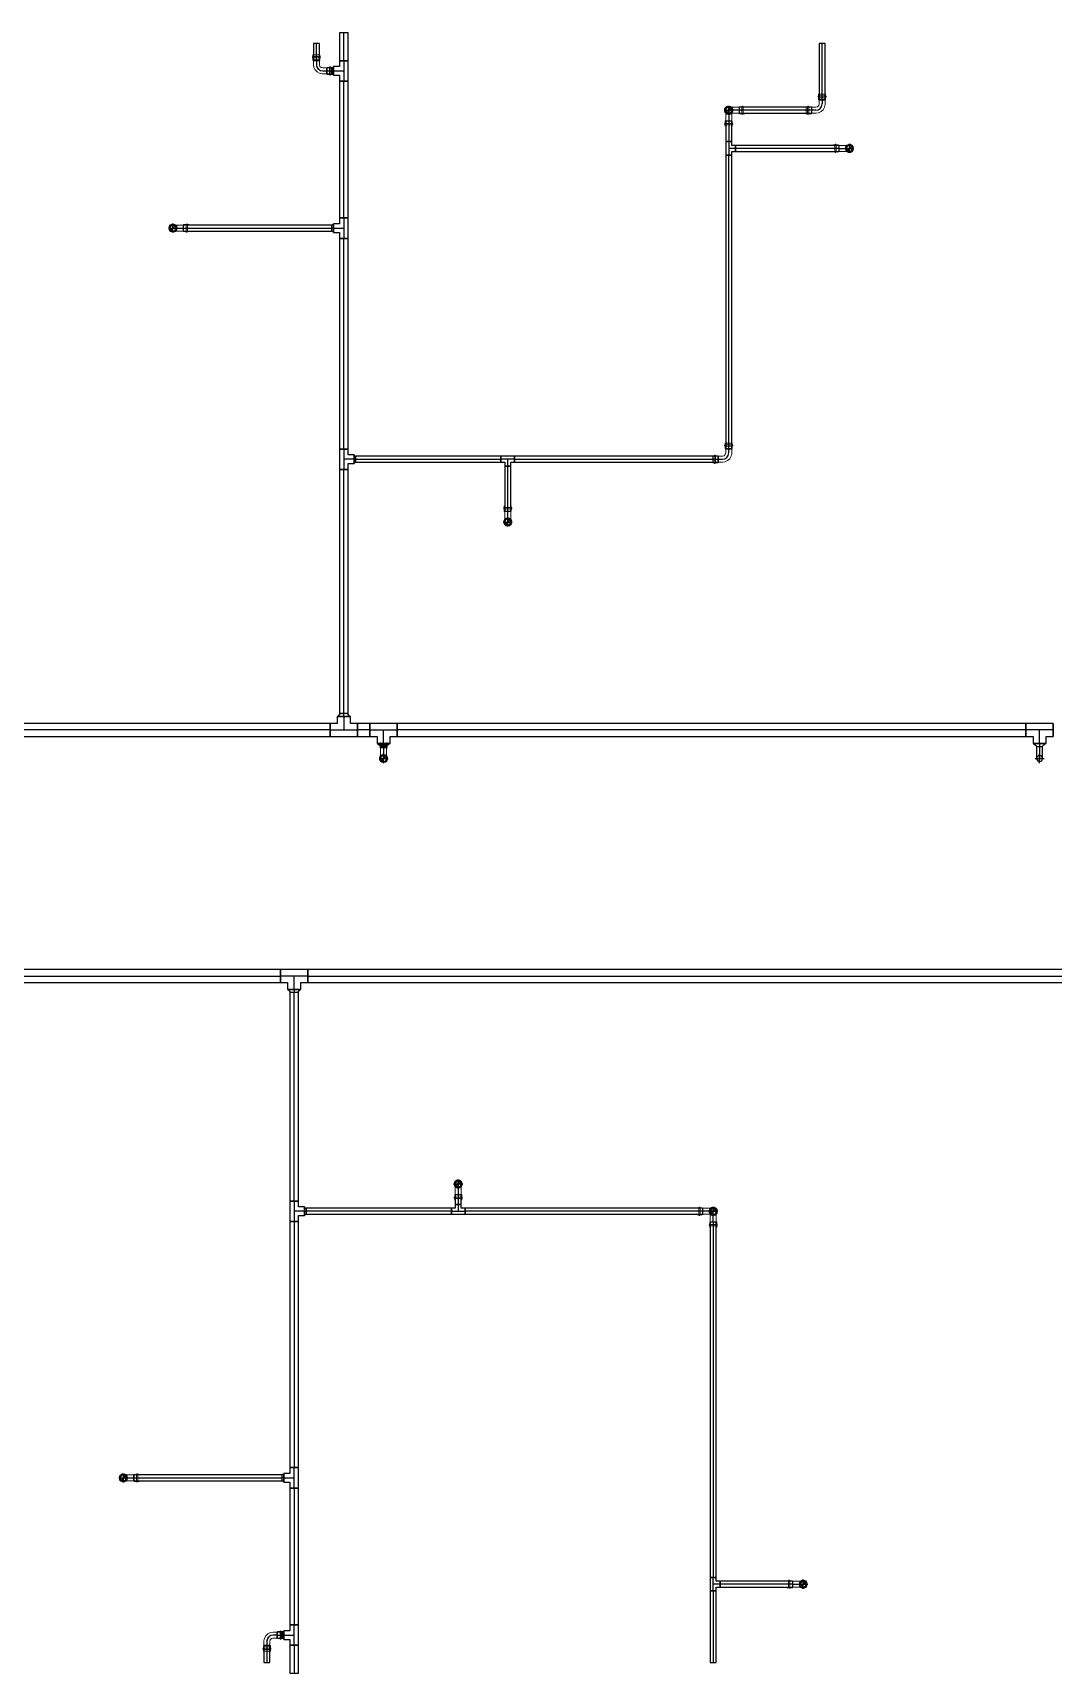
# Model space of a CAD drawing. Header units: inches. Extents: x -3326 to -59, y 8 to 1043.
# Drawn here: x -1009 to -785, y 119 to 479 of the extents above; entities that cross this region are included whole.
import ezdxf

# ---------------------------------------------------------------- set-up
doc = ezdxf.new("R2010")
doc.units = ezdxf.units.IN
doc.header["$MEASUREMENT"] = 0
doc.layers.add('P-PIPE', color=3, linetype='Continuous', lineweight=9)
doc.layers.add('X - REF - FP', color=7, linetype='Continuous', true_color=0xb90000)

# ---------------------------------------------------------------- blocks, each defined once
blk = doc.blocks.new('Victaulic-VicPress316-Elbow 90-45deg Style P568_P571 - Standard-V1-FOURTH LEVEL')
at = {"layer": 'P-PIPE'}
for p, q in [((-3.18, 0.77), (-3.52, 0.77)), ((-3.52, 0.77), (-3.52, -0.77)), ((-3.52, -0.77), (-3.52, 0.77)), ((-2.22, 0.66), (-3.52, 0.66)), ((-3.52, -0.66), (-3.52, 0.66)), ((-3.52, 0.66), (-3.52, -0.66)), ((-3.18, -0.77), (-3.18, 0.77)), ((-3.18, 0.77), (-3.18, -0.77)), ((-2.44, 0.77), (-2.89, 0.77)), ((-2.89, -0.77), (-2.89, 0.77)), ((-2.89, 0.77), (-2.89, -0.77)), ((-1.39, 0.66), (-2.33, 0.66)), ((-2.33, 0), (-2.33, 0.66)), ((-2.33, 0.66), (-2.33, 0)), ((-2.22, -0.66), (-2.22, 0.66)), ((-2.22, 0.66), (-2.22, -0.66)), ((-0.77, 3.52), (-0.77, 3.18)), ((0.77, 3.52), (-0.77, 3.52)), ((-0.77, 3.52), (0.77, 3.52)), ((-0.77, 3.18), (0.77, 3.18)), ((0.77, 3.18), (-0.77, 3.18)), ((-0.77, 2.89), (-0.77, 2.44)), ((-0.77, 2.89), (0.77, 2.89)), ((0.77, 2.89), (-0.77, 2.89)), ((-0.66, 3.52), (-0.66, 2.22)), ((-0.66, 3.52), (0.66, 3.52)), ((0.66, 3.52), (-0.66, 3.52)), ((-0.66, 2.33), (-0.66, 1.39)), ((0, 2.33), (-0.66, 2.33)), ((-0.66, 2.33), (0, 2.33)), ((-0.66, 2.22), (0.66, 2.22)), ((0.66, 2.22), (-0.66, 2.22)), ((0, 2.33), (0.66, 2.33)), ((0.66, 2.33), (0, 2.33)), ((0, 1.39), (0, 2.33)), ((0.66, 2.22), (0.66, 3.52)), ((0.66, 1.39), (0.66, 2.33)), ((0.77, 3.18), (0.77, 3.52)), ((0.77, 2.44), (0.77, 2.89)), ((-3.52, -0.66), (-2.22, -0.66)), ((-3.52, -0.77), (-3.18, -0.77)), ((-2.89, -0.77), (-2.44, -0.77)), ((-2.33, 0), (-2.33, -0.66)), ((-2.33, -0.66), (-2.33, 0)), ((-1.39, 0), (-2.33, 0)), ((-2.33, -0.66), (-1.39, -0.66))]:
    blk.add_line(p, q, dxfattribs=at)
at = {"layer": 'P-PIPE', "flags": 128}
for points in [[(-3.18, 0.77), (-3.11, 0.89), (-2.98, 0.9), (-2.89, 0.79), (-2.89, 0.77)], [(-3.18, 0.77), (-3.18, 0.67), (-3.18, 0.42), (-3.18, 0.07), (-3.18, -0.3), (-3.18, -0.6), (-3.18, -0.75), (-3.18, -0.77)], [(-3.18, -0.77), (-3.18, -0.67), (-3.18, -0.42), (-3.18, -0.07), (-3.18, 0.3), (-3.18, 0.6), (-3.18, 0.75), (-3.18, 0.77)], [(-2.89, -0.77), (-2.89, -0.67), (-2.89, -0.42), (-2.89, -0.07), (-2.89, 0.3), (-2.89, 0.6), (-2.89, 0.75), (-2.89, 0.77)], [(-2.89, 0.77), (-2.89, 0.67), (-2.89, 0.42), (-2.89, 0.07), (-2.89, -0.3), (-2.89, -0.6), (-2.89, -0.75), (-2.89, -0.77)], [(-2.44, 0.77), (-2.24, 0.68), (-2.22, 0.66)], [(-0.66, 1.39), (-0.75, 1.04), (-1, 0.77), (-1.35, 0.66), (-1.39, 0.66)], [(-1.39, -0.66), (-0.78, -0.56), (-0.23, -0.29), (0.22, 0.13), (0.53, 0.67), (0.65, 1.27), (0.66, 1.39)], [(-0.77, 2.89), (-0.89, 2.96), (-0.9, 3.1), (-0.79, 3.18), (-0.77, 3.18)], [(0.77, 3.18), (0.67, 3.18), (0.42, 3.18), (0.07, 3.18), (-0.3, 3.18), (-0.6, 3.18), (-0.75, 3.18), (-0.77, 3.18)], [(-0.77, 3.18), (-0.67, 3.18), (-0.42, 3.18), (-0.07, 3.18), (0.3, 3.18), (0.6, 3.18), (0.75, 3.18), (0.77, 3.18)], [(-0.77, 2.89), (-0.67, 2.89), (-0.42, 2.89), (-0.07, 2.89), (0.3, 2.89), (0.6, 2.89), (0.75, 2.89), (0.77, 2.89)], [(0.77, 2.89), (0.67, 2.89), (0.42, 2.89), (0.07, 2.89), (-0.3, 2.89), (-0.6, 2.89), (-0.75, 2.89), (-0.77, 2.89)], [(-0.66, 2.22), (-0.77, 2.41), (-0.77, 2.44)], [(0.77, 2.44), (0.68, 2.24), (0.66, 2.22)], [(0.77, 3.18), (0.89, 3.11), (0.9, 2.98), (0.79, 2.89), (0.77, 2.89)], [(-2.89, -0.77), (-2.96, -0.89), (-3.1, -0.9), (-3.18, -0.79), (-3.18, -0.77)], [(-2.22, -0.66), (-2.41, -0.77), (-2.44, -0.77)]]:
    blk.add_lwpolyline(points, dxfattribs=at)
at = {"layer": 'P-PIPE'}
blk.add_arc((-1.39, 1.39), 1.39, 270, 0, dxfattribs=at)
blk = doc.blocks.new('Victaulic-VicPress316-Elbow 90-45deg Style P568_P571 - Standard-V2-FOURTH LEVEL')
at = {"layer": 'P-PIPE'}
for p, q in [((-3203.7, 731.1), (-3203.7, 730.16)), ((-3203.05, 732.49), (-3203.05, 732.49)), ((-3203.05, 732.49), (-3203.05, 731.1)), ((-3203.05, 731.1), (-3203.05, 730.16)), ((-3202.39, 730.16), (-3202.39, 731.1)), ((-3203.81, 730.05), (-3203.81, 729.6)), ((-3203.81, 729.31), (-3203.81, 728.97)), ((-3203.7, 730.27), (-3203.7, 728.97)), ((-3203.05, 730.16), (-3203.7, 730.16)), ((-3203.7, 730.16), (-3203.05, 730.16)), ((-3203.05, 730.27), (-3203.05, 730.27)), ((-3203.05, 730.27), (-3203.05, 730.27)), ((-3202.39, 730.16), (-3203.05, 730.16)), ((-3203.05, 730.16), (-3202.39, 730.16)), ((-3203.05, 729.6), (-3203.05, 729.6)), ((-3203.05, 729.6), (-3203.05, 729.6)), ((-3203.05, 729.31), (-3203.05, 729.31)), ((-3203.05, 729.31), (-3203.05, 729.31)), ((-3203.05, 728.97), (-3203.05, 728.97)), ((-3203.05, 728.97), (-3203.05, 728.97)), ((-3203.05, 728.97), (-3203.05, 728.97)), ((-3203.05, 728.97), (-3203.05, 728.97)), ((-3202.39, 728.97), (-3202.39, 730.27)), ((-3202.28, 729.6), (-3202.28, 730.05)), ((-3202.28, 728.97), (-3202.28, 729.31))]:
    blk.add_line(p, q, dxfattribs=at)
at = {"layer": 'P-PIPE', "flags": 128}
for points in [[(-3203.05, 733.4), (-3203.45, 733.31), (-3203.76, 733.05), (-3203.94, 732.68), (-3203.93, 732.27), (-3203.75, 731.91), (-3203.42, 731.66), (-3203.05, 731.58)], [(-3203.05, 733.26), (-3203.41, 733.16), (-3203.69, 732.91), (-3203.81, 732.56), (-3203.75, 732.19), (-3203.52, 731.89), (-3203.18, 731.74), (-3203.05, 731.72)], [(-3203.7, 732.49), (-3203.7, 732.4), (-3203.7, 732.13), (-3203.7, 731.73), (-3203.7, 731.24), (-3203.7, 731.1)], [(-3203.05, 731.58), (-3202.65, 731.67), (-3202.33, 731.93), (-3202.15, 732.3), (-3202.16, 732.71), (-3202.35, 733.07), (-3202.67, 733.32), (-3203.05, 733.4)], [(-3203.05, 731.72), (-3202.68, 731.82), (-3202.41, 732.07), (-3202.28, 732.42), (-3202.34, 732.79), (-3202.57, 733.09), (-3202.91, 733.24), (-3203.05, 733.26)], [(-3202.39, 731.1), (-3202.39, 731.6), (-3202.39, 732.03), (-3202.39, 732.34), (-3202.39, 732.48), (-3202.39, 732.49)], [(-3203.81, 729.31), (-3203.93, 729.38), (-3203.94, 729.51), (-3203.83, 729.6), (-3203.81, 729.6)], [(-3203.81, 730.05), (-3203.72, 730.25), (-3203.7, 730.27)], [(-3203.81, 729.6), (-3203.72, 729.6), (-3203.47, 729.6), (-3203.11, 729.6), (-3203.05, 729.6)], [(-3203.05, 729.6), (-3203.41, 729.6), (-3203.69, 729.6), (-3203.81, 729.6), (-3203.81, 729.6)], [(-3203.81, 729.31), (-3203.72, 729.31), (-3203.47, 729.31), (-3203.11, 729.31), (-3203.05, 729.31)], [(-3203.05, 729.31), (-3203.41, 729.31), (-3203.69, 729.31), (-3203.81, 729.31), (-3203.81, 729.31)], [(-3202.28, 729.6), (-3202.37, 729.6), (-3202.62, 729.6), (-3202.98, 729.6), (-3203.05, 729.6)], [(-3203.05, 729.6), (-3202.68, 729.6), (-3202.41, 729.6), (-3202.28, 729.6), (-3202.28, 729.6)], [(-3202.28, 729.31), (-3202.37, 729.31), (-3202.62, 729.31), (-3202.98, 729.31), (-3203.05, 729.31)], [(-3203.05, 729.31), (-3202.68, 729.31), (-3202.41, 729.31), (-3202.28, 729.31), (-3202.28, 729.31)], [(-3202.39, 730.27), (-3202.28, 730.08), (-3202.28, 730.05)], [(-3202.28, 729.6), (-3202.16, 729.53), (-3202.15, 729.39), (-3202.26, 729.31), (-3202.28, 729.31)]]:
    blk.add_lwpolyline(points, dxfattribs=at)
at = {"layer": 'P-PIPE'}
for radius, start, end in [(0.767, 90, 270), (0.767, 90, 270), (0.767, 90, 270), (0.658, 90, 270), (0.658, 90, 270), (0.658, 90, 180), (0.658, 180, 270), (0.766, 270, 90), (0.766, 270, 90), (0.766, 270, 90), (0.658, 270, 90), (0.657, 270, 90), (0.658, 0, 90), (0.658, 270, 0)]:
    blk.add_arc((-3203.05, 732.49), radius, start, end, dxfattribs=at)
blk = doc.blocks.new('Victaulic-VicPress316-Elbow 90-45deg Style P568_P571 - Standard-523083-FOURTH LEVEL')
at = {"layer": 'P-PIPE'}
for p, q in [((-3064.18, 1028.04), (-3064.52, 1028.04)), ((-3063.22, 1027.94), (-3064.52, 1027.94)), ((-3064.52, 1027.28), (-3064.52, 1027.28)), ((-3064.52, 1027.28), (-3064.52, 1027.28)), ((-3064.52, 1027.28), (-3064.52, 1027.28)), ((-3064.52, 1027.28), (-3064.52, 1027.28)), ((-3064.52, 1026.62), (-3063.22, 1026.62)), ((-3064.52, 1026.51), (-3064.18, 1026.51)), ((-3064.18, 1027.28), (-3064.18, 1027.28)), ((-3064.18, 1027.28), (-3064.18, 1027.28)), ((-3063.44, 1028.04), (-3063.89, 1028.04)), ((-3063.89, 1027.28), (-3063.89, 1027.28)), ((-3063.89, 1027.28), (-3063.89, 1027.28)), ((-3063.89, 1026.51), (-3063.44, 1026.51)), ((-3062.39, 1027.94), (-3063.33, 1027.94)), ((-3063.33, 1027.94), (-3063.33, 1027.28)), ((-3063.33, 1027.28), (-3063.33, 1027.94)), ((-3063.33, 1027.28), (-3063.33, 1026.62)), ((-3063.33, 1026.62), (-3063.33, 1027.28)), ((-3062.39, 1027.28), (-3063.33, 1027.28)), ((-3063.33, 1026.62), (-3062.39, 1026.62)), ((-3063.22, 1027.28), (-3063.22, 1027.28)), ((-3063.22, 1027.28), (-3063.22, 1027.28)), ((-3062.39, 1027.28), (-3061, 1027.28)), ((-3061, 1027.28), (-3061, 1027.28))]:
    blk.add_line(p, q, dxfattribs=at)
at = {"layer": 'P-PIPE', "flags": 128}
for points in [[(-3064.18, 1028.04), (-3064.11, 1028.17), (-3063.98, 1028.18), (-3063.89, 1028.07), (-3063.89, 1028.04)], [(-3064.18, 1028.04), (-3064.18, 1027.95), (-3064.18, 1027.7), (-3064.18, 1027.34), (-3064.18, 1027.28)], [(-3064.18, 1027.28), (-3064.18, 1027.64), (-3064.18, 1027.92), (-3064.18, 1028.04), (-3064.18, 1028.04)], [(-3064.18, 1026.51), (-3064.18, 1026.6), (-3064.18, 1026.86), (-3064.18, 1027.21), (-3064.18, 1027.28)], [(-3064.18, 1027.28), (-3064.18, 1026.91), (-3064.18, 1026.64), (-3064.18, 1026.51), (-3064.18, 1026.51)], [(-3063.89, 1026.51), (-3063.96, 1026.39), (-3064.1, 1026.38), (-3064.18, 1026.49), (-3064.18, 1026.51)], [(-3063.89, 1028.04), (-3063.89, 1027.95), (-3063.89, 1027.7), (-3063.89, 1027.34), (-3063.89, 1027.28)], [(-3063.89, 1027.28), (-3063.89, 1027.64), (-3063.89, 1027.92), (-3063.89, 1028.04), (-3063.89, 1028.04)], [(-3063.89, 1026.51), (-3063.89, 1026.6), (-3063.89, 1026.86), (-3063.89, 1027.21), (-3063.89, 1027.28)], [(-3063.89, 1027.28), (-3063.89, 1026.91), (-3063.89, 1026.64), (-3063.89, 1026.51), (-3063.89, 1026.51)], [(-3063.44, 1028.04), (-3063.24, 1027.96), (-3063.22, 1027.94)], [(-3063.22, 1026.62), (-3063.41, 1026.51), (-3063.44, 1026.51)], [(-3061, 1027.94), (-3061.09, 1027.94), (-3061.36, 1027.94), (-3061.76, 1027.94), (-3062.25, 1027.94), (-3062.39, 1027.94)], [(-3062.39, 1026.62), (-3061.89, 1026.62), (-3061.46, 1026.62), (-3061.15, 1026.62), (-3061.01, 1026.62), (-3061, 1026.62)], [(-3060.09, 1027.28), (-3060.18, 1027.68), (-3060.44, 1028), (-3060.81, 1028.17), (-3061.22, 1028.16), (-3061.58, 1027.98), (-3061.83, 1027.65), (-3061.91, 1027.28)], [(-3061.91, 1027.28), (-3061.82, 1026.88), (-3061.56, 1026.56), (-3061.19, 1026.39), (-3060.78, 1026.39), (-3060.42, 1026.58), (-3060.17, 1026.91), (-3060.09, 1027.28)], [(-3060.23, 1027.28), (-3060.33, 1027.64), (-3060.58, 1027.92), (-3060.93, 1028.04), (-3061.3, 1027.98), (-3061.6, 1027.75), (-3061.75, 1027.41), (-3061.77, 1027.28)], [(-3061.77, 1027.28), (-3061.67, 1026.91), (-3061.42, 1026.64), (-3061.07, 1026.51), (-3060.7, 1026.57), (-3060.4, 1026.8), (-3060.25, 1027.15), (-3060.23, 1027.28)]]:
    blk.add_lwpolyline(points, dxfattribs=at)
at = {"layer": 'P-PIPE'}
for radius, start, end in [(0.767, 0, 180), (0.766, 0, 180), (0.766, 0, 180), (0.766, 180, 0), (0.767, 180, 0), (0.767, 180, 0), (0.657, 0, 180), (0.657, 0, 180), (0.657, 90, 180), (0.658, 180, 0), (0.658, 180, 0), (0.657, 180, 270), (0.658, 0, 90), (0.658, 270, 0)]:
    blk.add_arc((-3061, 1027.28), radius, start, end, dxfattribs=at)
blk = doc.blocks.new('Victaulic-VicPress316-Elbow 90-45deg Style P568_P571 - Standard-V9-FOURTH LEVEL')
at = {"layer": 'P-PIPE'}
for p, q in [((-3.18, 0.77), (-3.52, 0.77)), ((-3.52, 0.77), (-3.52, -0.77)), ((-3.52, -0.77), (-3.52, 0.77)), ((-2.22, 0.66), (-3.52, 0.66)), ((-3.52, -0.66), (-3.52, 0.66)), ((-3.52, 0.66), (-3.52, -0.66)), ((-3.18, -0.77), (-3.18, 0.77)), ((-3.18, 0.77), (-3.18, -0.77)), ((-2.44, 0.77), (-2.89, 0.77)), ((-2.89, -0.77), (-2.89, 0.77)), ((-2.89, 0.77), (-2.89, -0.77)), ((-1.39, 0.66), (-2.33, 0.66)), ((-2.33, 0), (-2.33, 0.66)), ((-2.33, 0.66), (-2.33, 0)), ((-2.33, 0), (-2.33, -0.66)), ((-2.33, -0.66), (-2.33, 0)), ((-1.39, 0), (-2.33, 0)), ((-2.22, -0.66), (-2.22, 0.66)), ((-2.22, 0.66), (-2.22, -0.66)), ((-3.52, -0.66), (-2.22, -0.66)), ((-3.52, -0.77), (-3.18, -0.77)), ((-2.89, -0.77), (-2.44, -0.77)), ((-2.33, -0.66), (-1.39, -0.66)), ((-0.77, -2.44), (-0.77, -2.89)), ((0.77, -2.89), (-0.77, -2.89)), ((-0.77, -2.89), (0.77, -2.89)), ((-0.77, -3.18), (-0.77, -3.52)), ((0.77, -3.18), (-0.77, -3.18)), ((-0.77, -3.18), (0.77, -3.18)), ((-0.77, -3.52), (0.77, -3.52)), ((0.77, -3.52), (-0.77, -3.52)), ((-0.66, -1.39), (-0.66, -2.33)), ((-0.66, -2.22), (-0.66, -3.52)), ((0.66, -2.22), (-0.66, -2.22)), ((-0.66, -2.22), (0.66, -2.22)), ((0, -2.33), (-0.66, -2.33)), ((-0.66, -2.33), (0, -2.33)), ((0.66, -3.52), (-0.66, -3.52)), ((-0.66, -3.52), (0.66, -3.52)), ((0, -1.39), (0, -2.33)), ((0, -2.33), (0.66, -2.33)), ((0.66, -2.33), (0, -2.33)), ((0.66, -2.33), (0.66, -1.39)), ((0.66, -3.52), (0.66, -2.22)), ((0.77, -2.89), (0.77, -2.44)), ((0.77, -3.52), (0.77, -3.18))]:
    blk.add_line(p, q, dxfattribs=at)
at = {"layer": 'P-PIPE', "flags": 128}
for points in [[(-3.18, 0.77), (-3.11, 0.89), (-2.98, 0.9), (-2.89, 0.79), (-2.89, 0.77)], [(-3.18, 0.77), (-3.18, 0.67), (-3.18, 0.42), (-3.18, 0.07), (-3.18, -0.3), (-3.18, -0.6), (-3.18, -0.75), (-3.18, -0.77)], [(-3.18, -0.77), (-3.18, -0.67), (-3.18, -0.42), (-3.18, -0.07), (-3.18, 0.3), (-3.18, 0.6), (-3.18, 0.75), (-3.18, 0.77)], [(-2.89, -0.77), (-2.89, -0.67), (-2.89, -0.42), (-2.89, -0.07), (-2.89, 0.3), (-2.89, 0.6), (-2.89, 0.75), (-2.89, 0.77)], [(-2.89, 0.77), (-2.89, 0.67), (-2.89, 0.42), (-2.89, 0.07), (-2.89, -0.3), (-2.89, -0.6), (-2.89, -0.75), (-2.89, -0.77)], [(-2.44, 0.77), (-2.24, 0.68), (-2.22, 0.66)], [(0.66, -1.39), (0.56, -0.78), (0.29, -0.23), (-0.13, 0.22), (-0.67, 0.53), (-1.27, 0.65), (-1.39, 0.66)], [(-2.89, -0.77), (-2.96, -0.89), (-3.1, -0.9), (-3.18, -0.79), (-3.18, -0.77)], [(-2.22, -0.66), (-2.41, -0.77), (-2.44, -0.77)], [(-1.39, -0.66), (-1.04, -0.75), (-0.77, -1), (-0.66, -1.35), (-0.66, -1.39)], [(-0.77, -3.18), (-0.89, -3.11), (-0.9, -2.98), (-0.79, -2.89), (-0.77, -2.89)], [(-0.77, -2.44), (-0.68, -2.24), (-0.66, -2.22)], [(0.77, -2.89), (0.67, -2.89), (0.42, -2.89), (0.07, -2.89), (-0.3, -2.89), (-0.6, -2.89), (-0.75, -2.89), (-0.77, -2.89)], [(-0.77, -2.89), (-0.67, -2.89), (-0.42, -2.89), (-0.07, -2.89), (0.3, -2.89), (0.6, -2.89), (0.75, -2.89), (0.77, -2.89)], [(-0.77, -3.18), (-0.67, -3.18), (-0.42, -3.18), (-0.07, -3.18), (0.3, -3.18), (0.6, -3.18), (0.75, -3.18), (0.77, -3.18)], [(0.77, -3.18), (0.67, -3.18), (0.42, -3.18), (0.07, -3.18), (-0.3, -3.18), (-0.6, -3.18), (-0.75, -3.18), (-0.77, -3.18)], [(0.66, -2.22), (0.77, -2.41), (0.77, -2.44)], [(0.77, -2.89), (0.89, -2.96), (0.9, -3.1), (0.79, -3.18), (0.77, -3.18)]]:
    blk.add_lwpolyline(points, dxfattribs=at)
at = {"layer": 'P-PIPE'}
blk.add_arc((-1.39, -1.39), 1.39, 360, 90, dxfattribs=at)

msp = doc.modelspace()

# ---------------------------------------------------------------- linework, layer by layer
at = {"layer": 'X - REF - FP'}
for p, q in [((-941.69, 479), (-941.69, 472.88)), ((-939.79, 479), (-941.69, 479)), ((-940.74, 472.88), (-940.74, 479)), ((-940.74, 472.88), (-940.74, 479)), ((-939.79, 472.88), (-939.79, 479)), ((-947.39, 476.64), (-947.39, 472.97)), ((-946.08, 476.64), (-947.39, 476.64)), ((-946.74, 472.97), (-946.74, 476.64)), ((-946.74, 472.97), (-946.74, 476.64)), ((-946.08, 472.97), (-946.08, 476.64)), ((-836.39, 476.64), (-836.39, 464.33)), ((-835.08, 476.64), (-836.39, 476.64)), ((-835.74, 464.33), (-835.74, 476.64)), ((-835.74, 464.33), (-835.74, 476.64)), ((-835.08, 464.33), (-835.08, 476.64)), ((-946.08, 472.97), (-947.39, 472.97)), ((-946.74, 472.97), (-946.74, 472.03)), ((-939.79, 472.88), (-941.69, 472.88)), ((-941.69, 472.88), (-941.69, 471.59)), ((-941.69, 472.88), (-939.78, 472.88)), ((-939.78, 472.88), (-941.69, 472.88)), ((-940.74, 472.88), (-940.74, 468.39)), ((-939.78, 468.39), (-939.78, 472.88)), ((-945.34, 470.64), (-944.41, 470.64)), ((-945.34, 470.64), (-943.22, 470.64)), ((-943.39, 471.29), (-944.41, 471.29)), ((-944.41, 469.98), (-944.41, 471.29)), ((-944.41, 470.64), (-943.39, 470.64)), ((-944.41, 470.64), (-943.39, 470.64)), ((-944.41, 469.98), (-943.39, 469.98)), ((-942.98, 471.45), (-943.39, 471.2)), ((-943.39, 469.98), (-943.39, 471.29)), ((-942.98, 470.64), (-943.39, 470.64)), ((-943.39, 470.07), (-942.98, 469.82)), ((-941.69, 471.59), (-942.98, 471.59)), ((-942.98, 471.59), (-942.98, 469.68)), ((-942.98, 469.68), (-942.98, 471.59)), ((-942.98, 470.64), (-940.74, 470.64)), ((-942.98, 469.68), (-941.69, 469.68)), ((-941.69, 469.68), (-941.69, 468.39)), ((-941.69, 468.39), (-939.78, 468.39)), ((-939.78, 468.39), (-941.69, 468.39)), ((-941.69, 468.39), (-941.69, 438.38)), ((-939.79, 468.39), (-941.69, 468.39)), ((-940.74, 438.38), (-940.74, 468.39)), ((-940.74, 438.38), (-940.74, 468.39)), ((-939.79, 438.38), (-939.79, 468.39)), ((-857.24, 462), (-855.24, 462)), ((-856.24, 461), (-856.24, 463)), ((-854.85, 462), (-856.24, 462)), ((-856.24, 462), (-856.24, 460.61)), ((-853.91, 462), (-854.85, 462)), ((-838.07, 462.66), (-853.91, 462.66)), ((-853.91, 462.66), (-853.91, 461.35)), ((-838.07, 462), (-853.91, 462)), ((-838.07, 462), (-853.91, 462)), ((-853.91, 461.35), (-838.07, 461.35)), ((-837.13, 462), (-839.26, 462)), ((-838.07, 462.66), (-838.07, 461.35)), ((-837.13, 462), (-838.07, 462)), ((-835.08, 464.33), (-836.39, 464.33)), ((-835.74, 464.33), (-835.74, 463.4)), ((-856.9, 459.67), (-856.9, 455.13)), ((-856.9, 459.67), (-855.58, 459.67)), ((-856.24, 460.61), (-856.24, 459.67)), ((-856.24, 460.61), (-856.24, 458.48)), ((-856.24, 459.67), (-856.24, 455.13)), ((-856.24, 459.67), (-856.24, 455.13)), ((-855.58, 455.13), (-855.58, 459.67)), ((-856.9, 455.13), (-855.58, 455.13)), ((-856.9, 455.13), (-856.9, 452.14)), ((-855.58, 455.13), (-856.9, 455.13)), ((-856.9, 455.13), (-855.58, 455.13)), ((-856.24, 455.13), (-856.24, 452.14)), ((-854.75, 453.64), (-856.24, 453.64)), ((-855.58, 454.29), (-855.58, 455.13)), ((-854.75, 454.29), (-855.58, 454.29)), ((-832.07, 454.29), (-854.75, 454.29)), ((-854.75, 454.29), (-854.75, 452.98)), ((-854.75, 454.29), (-854.75, 452.98)), ((-854.75, 452.98), (-854.75, 454.29)), ((-832.07, 453.64), (-854.75, 453.64)), ((-832.07, 453.64), (-854.75, 453.64)), ((-832.07, 454.29), (-832.07, 452.98)), ((-832.07, 453.64), (-831.13, 453.64)), ((-831.13, 453.64), (-829.74, 453.64)), ((-830.74, 453.64), (-828.74, 453.64)), ((-829.74, 452.64), (-829.74, 454.64)), ((-855.58, 452.14), (-856.9, 452.14)), ((-856.9, 452.14), (-855.58, 452.14)), ((-856.9, 452.14), (-856.9, 387.73)), ((-855.58, 452.14), (-856.9, 452.14)), ((-856.24, 387.73), (-856.24, 452.14)), ((-856.24, 387.73), (-856.24, 452.14)), ((-855.58, 452.14), (-855.58, 452.98)), ((-855.58, 452.98), (-854.75, 452.98)), ((-855.58, 387.73), (-855.58, 452.14)), ((-854.75, 452.98), (-832.07, 452.98)), ((-979.24, 436.14), (-977.24, 436.14)), ((-978.24, 435.14), (-978.24, 437.14)), ((-978.24, 436.14), (-976.84, 436.14)), ((-976.84, 436.14), (-975.91, 436.14)), ((-976.84, 436.14), (-974.72, 436.14)), ((-943.39, 436.79), (-975.91, 436.79)), ((-975.91, 435.48), (-975.91, 436.79)), ((-975.91, 436.14), (-943.39, 436.14)), ((-975.91, 436.14), (-943.39, 436.14)), ((-942.98, 436.95), (-943.39, 436.7)), ((-943.39, 435.48), (-943.39, 436.79)), ((-942.98, 436.14), (-943.39, 436.14)), ((-941.69, 437.09), (-942.98, 437.09)), ((-942.98, 437.09), (-942.98, 435.18)), ((-942.98, 435.18), (-942.98, 437.09)), ((-942.98, 436.14), (-940.74, 436.14)), ((-941.69, 438.38), (-941.69, 437.09)), ((-941.69, 438.38), (-939.78, 438.38)), ((-939.78, 438.38), (-941.69, 438.38)), ((-939.79, 438.38), (-941.69, 438.38)), ((-940.74, 438.38), (-940.74, 433.89)), ((-939.78, 433.89), (-939.78, 438.38)), ((-975.91, 435.48), (-943.39, 435.48)), ((-943.39, 435.57), (-942.98, 435.32)), ((-942.98, 435.18), (-941.69, 435.18)), ((-941.69, 435.18), (-941.69, 433.89)), ((-941.69, 433.89), (-939.78, 433.89)), ((-939.78, 433.89), (-941.69, 433.89)), ((-941.69, 433.89), (-941.69, 387.65)), ((-939.79, 433.89), (-941.69, 433.89)), ((-940.74, 387.65), (-940.74, 433.89)), ((-940.74, 387.65), (-940.74, 433.89)), ((-939.79, 387.65), (-939.79, 433.89)), ((-856.24, 386.8), (-856.24, 388.92)), ((-941.69, 387.65), (-941.69, 383.16)), ((-939.78, 387.65), (-941.69, 387.65)), ((-941.69, 387.65), (-939.78, 387.65)), ((-939.79, 387.65), (-941.69, 387.65)), ((-940.74, 387.65), (-940.74, 383.16)), ((-938.49, 385.4), (-940.74, 385.4)), ((-939.78, 386.36), (-939.78, 387.65)), ((-938.49, 386.36), (-939.78, 386.36)), ((-938.49, 386.36), (-938.49, 384.45)), ((-938.49, 384.45), (-938.49, 386.36)), ((-938.08, 385.97), (-938.49, 386.22)), ((-938.49, 385.4), (-938.08, 385.4)), ((-906.23, 386.06), (-938.08, 386.06)), ((-938.08, 384.75), (-938.08, 386.06)), ((-938.08, 385.4), (-906.23, 385.4)), ((-938.08, 385.4), (-906.23, 385.4)), ((-903.24, 386.06), (-906.23, 386.06)), ((-906.23, 384.75), (-906.23, 386.06)), ((-906.23, 386.06), (-906.23, 384.75)), ((-906.23, 384.75), (-906.23, 386.06)), ((-903.24, 385.4), (-906.23, 385.4)), ((-904.74, 383.91), (-904.74, 385.4)), ((-858.57, 386.06), (-903.24, 386.06)), ((-903.24, 384.75), (-903.24, 386.06)), ((-903.24, 384.75), (-903.24, 386.06)), ((-903.24, 386.06), (-903.24, 384.75)), ((-903.24, 385.4), (-858.57, 385.4)), ((-903.24, 385.4), (-858.57, 385.4)), ((-858.57, 384.75), (-858.57, 386.06)), ((-858.57, 385.4), (-857.63, 385.4)), ((-855.58, 387.73), (-856.9, 387.73)), ((-856.24, 386.8), (-856.24, 387.73)), ((-939.78, 383.16), (-941.69, 383.16)), ((-941.69, 383.16), (-939.78, 383.16)), ((-941.69, 383.16), (-941.69, 329.65)), ((-939.79, 383.16), (-941.69, 383.16)), ((-940.74, 329.65), (-940.74, 383.16)), ((-940.74, 329.65), (-940.74, 383.16)), ((-939.79, 329.65), (-939.79, 383.16)), ((-939.78, 383.16), (-939.78, 384.45)), ((-939.78, 384.45), (-938.49, 384.45)), ((-938.49, 384.59), (-938.08, 384.84)), ((-938.08, 384.75), (-906.23, 384.75)), ((-906.23, 384.75), (-905.39, 384.75)), ((-905.39, 384.75), (-905.39, 383.91)), ((-905.39, 383.91), (-905.39, 373.97)), ((-904.08, 383.91), (-905.39, 383.91)), ((-904.08, 383.91), (-905.39, 383.91)), ((-905.39, 383.91), (-904.08, 383.91)), ((-904.74, 373.97), (-904.74, 383.91)), ((-904.74, 373.97), (-904.74, 383.91)), ((-904.08, 384.75), (-903.24, 384.75)), ((-904.08, 383.91), (-904.08, 384.75)), ((-904.08, 373.97), (-904.08, 383.91)), ((-903.24, 384.75), (-858.57, 384.75)), ((-904.74, 373.03), (-904.74, 375.16)), ((-905.74, 371.64), (-903.74, 371.64)), ((-904.08, 373.97), (-905.39, 373.97)), ((-904.74, 373.03), (-904.74, 373.97)), ((-904.74, 371.64), (-904.74, 373.03)), ((-904.74, 370.64), (-904.74, 372.64)), ((-942.17, 328.99), (-942.17, 327.44)), ((-942.17, 328.99), (-939.3, 328.99)), ((-939.3, 328.99), (-942.17, 328.99)), ((-941.55, 329.65), (-942.05, 328.99)), ((-939.79, 329.65), (-941.69, 329.65)), ((-940.74, 328.99), (-940.74, 329.65)), ((-940.74, 328.99), (-940.74, 326)), ((-939.42, 328.99), (-939.92, 329.65)), ((-939.3, 327.44), (-939.3, 328.99)), ((-943.73, 327.44), (-1069.63, 327.44)), ((-943.73, 326), (-1069.63, 326)), ((-943.73, 326), (-1069.63, 326)), ((-1069.63, 324.56), (-943.73, 324.56)), ((-942.17, 327.44), (-943.73, 327.44)), ((-943.73, 327.44), (-943.73, 324.56)), ((-943.73, 324.56), (-943.73, 327.44)), ((-943.73, 327.44), (-943.73, 324.56)), ((-943.73, 326), (-937.74, 326)), ((-943.73, 324.56), (-937.74, 324.56)), ((-937.74, 327.44), (-939.3, 327.44)), ((-937.74, 327.44), (-937.74, 324.56)), ((-937.74, 324.56), (-937.74, 327.44)), ((-934.99, 327.44), (-937.74, 327.44)), ((-937.74, 327.44), (-937.74, 324.56)), ((-934.99, 326), (-937.74, 326)), ((-934.99, 326), (-937.74, 326)), ((-937.74, 324.56), (-934.99, 324.56)), ((-929.01, 327.44), (-934.99, 327.44)), ((-934.99, 324.56), (-934.99, 327.44)), ((-934.99, 327.44), (-934.99, 324.56)), ((-934.99, 327.44), (-934.99, 324.56)), ((-934.99, 326), (-929.01, 326)), ((-934.99, 324.56), (-933.44, 324.56)), ((-933.44, 324.56), (-933.44, 323.01)), ((-932, 323.01), (-932, 326)), ((-930.56, 324.56), (-929.01, 324.56)), ((-930.56, 323.01), (-930.56, 324.56)), ((-929.01, 324.56), (-929.01, 327.44)), ((-929.01, 327.44), (-929.01, 324.56)), ((-790.99, 327.44), (-929.01, 327.44)), ((-929.01, 327.44), (-929.01, 324.56)), ((-790.99, 326), (-929.01, 326)), ((-790.99, 326), (-929.01, 326)), ((-929.01, 324.56), (-790.99, 324.56)), ((-785.01, 327.44), (-790.99, 327.44)), ((-790.99, 324.56), (-790.99, 327.44)), ((-790.99, 327.44), (-790.99, 324.56)), ((-790.99, 327.44), (-790.99, 324.56)), ((-785.01, 326), (-790.99, 326)), ((-790.99, 324.56), (-789.44, 324.56)), ((-789.44, 324.56), (-789.44, 323.01)), ((-788, 323.01), (-788, 326)), ((-786.56, 324.56), (-785.01, 324.56)), ((-786.56, 323.01), (-786.56, 324.56)), ((-785.01, 324.56), (-785.01, 327.44)), ((-785.01, 327.44), (-785.01, 324.56)), ((-933.44, 323.01), (-930.56, 323.01)), ((-930.56, 323.01), (-933.44, 323.01)), ((-933.31, 323.01), (-932.56, 322.35)), ((-932.66, 322.35), (-932.66, 322.07)), ((-931.34, 322.35), (-932.66, 322.35)), ((-931.34, 322.07), (-932.66, 322.07)), ((-932, 323.01), (-932, 322.35)), ((-932, 322.07), (-932, 322.35)), ((-932, 322.07), (-932, 322.35)), ((-932, 322.07), (-932, 321.14)), ((-932, 321.14), (-932, 319.74)), ((-932, 318.74), (-932, 320.74)), ((-931.44, 322.35), (-930.69, 323.01)), ((-931.34, 322.07), (-931.34, 322.35)), ((-786.56, 323.01), (-789.44, 323.01)), ((-789.44, 323.01), (-786.56, 323.01)), ((-789.31, 323.01), (-788.56, 322.35)), ((-788.66, 322.35), (-788.66, 319.74)), ((-788.66, 322.35), (-787.34, 322.35)), ((-788, 323.01), (-788, 322.35)), ((-788, 322.35), (-788, 319.74)), ((-788, 322.35), (-788, 319.74)), ((-788, 318.74), (-788, 320.74)), ((-787.44, 322.35), (-786.69, 323.01)), ((-787.34, 319.74), (-787.34, 322.35)), ((-933, 319.74), (-931, 319.74)), ((-789, 319.74), (-787, 319.74)), ((-788.66, 319.74), (-787.34, 319.74)), ((-954.62, 273.44), (-1069.63, 273.44)), ((-1069.63, 272), (-954.62, 272)), ((-1069.63, 272), (-954.62, 272)), ((-1069.63, 270.56), (-954.62, 270.56)), ((-948.63, 273.44), (-954.62, 273.44)), ((-954.62, 270.56), (-954.62, 273.44)), ((-954.62, 273.44), (-954.62, 270.56)), ((-954.62, 270.56), (-954.62, 273.44)), ((-948.63, 272), (-954.62, 272)), ((-954.62, 270.56), (-953.06, 270.56)), ((-953.06, 270.56), (-953.06, 269.01)), ((-951.63, 269.01), (-951.63, 272)), ((-950.19, 270.56), (-948.63, 270.56)), ((-950.19, 269.01), (-950.19, 270.56)), ((-948.63, 270.56), (-948.63, 273.44)), ((-948.63, 273.44), (-948.63, 270.56)), ((-731.48, 273.44), (-948.63, 273.44)), ((-948.63, 270.56), (-948.63, 273.44)), ((-948.63, 272), (-731.48, 272)), ((-948.63, 272), (-731.48, 272)), ((-948.63, 270.56), (-731.48, 270.56)), ((-950.19, 269.01), (-953.06, 269.01)), ((-953.06, 269.01), (-950.19, 269.01)), ((-952.94, 269.01), (-952.44, 268.35)), ((-952.57, 268.35), (-952.57, 222.61)), ((-950.67, 268.35), (-952.57, 268.35)), ((-951.63, 269.01), (-951.63, 268.35)), ((-951.63, 222.61), (-951.63, 268.35)), ((-951.63, 222.61), (-951.63, 268.35)), ((-950.81, 268.35), (-950.31, 269.01)), ((-950.67, 222.61), (-950.67, 268.35)), ((-915.62, 225.36), (-915.62, 227.36)), ((-916.62, 226.36), (-914.62, 226.36)), ((-916.28, 224.03), (-916.28, 221.86)), ((-916.28, 224.03), (-914.97, 224.03)), ((-915.62, 226.36), (-915.62, 224.97)), ((-915.62, 224.97), (-915.62, 224.03)), ((-915.62, 224.97), (-915.62, 222.84)), ((-915.62, 224.03), (-915.62, 221.86)), ((-915.62, 224.03), (-915.62, 221.86)), ((-914.97, 221.86), (-914.97, 224.03)), ((-952.58, 222.61), (-952.58, 218.12)), ((-950.67, 222.61), (-952.58, 222.61)), ((-952.58, 222.61), (-950.67, 222.61)), ((-950.67, 222.61), (-952.57, 222.61)), ((-951.63, 222.61), (-951.63, 218.12)), ((-949.38, 220.36), (-951.63, 220.36)), ((-950.67, 221.32), (-950.67, 222.61)), ((-949.38, 221.32), (-950.67, 221.32)), ((-949.38, 221.32), (-949.38, 219.41)), ((-949.38, 219.41), (-949.38, 221.32)), ((-948.97, 220.93), (-949.38, 221.18)), ((-949.38, 220.36), (-948.97, 220.36)), ((-949.38, 219.55), (-948.97, 219.8)), ((-917.12, 221.02), (-948.97, 221.02)), ((-948.97, 221.02), (-948.97, 219.71)), ((-917.12, 220.36), (-948.97, 220.36)), ((-917.12, 220.36), (-948.97, 220.36)), ((-948.97, 219.71), (-917.12, 219.71)), ((-917.12, 221.02), (-917.12, 219.71)), ((-916.28, 221.02), (-917.12, 221.02)), ((-917.12, 221.02), (-917.12, 219.71)), ((-917.12, 219.71), (-917.12, 221.02)), ((-917.12, 220.36), (-914.13, 220.36)), ((-917.12, 219.71), (-914.13, 219.71)), ((-916.28, 221.86), (-914.97, 221.86)), ((-916.28, 221.86), (-916.28, 221.02)), ((-916.28, 221.86), (-914.97, 221.86)), ((-914.97, 221.86), (-916.28, 221.86)), ((-915.62, 221.86), (-915.62, 220.36)), ((-914.97, 221.02), (-914.97, 221.86)), ((-914.13, 221.02), (-914.97, 221.02)), ((-914.13, 221.02), (-914.13, 219.71)), ((-914.13, 219.71), (-914.13, 221.02)), ((-861.96, 221.02), (-914.13, 221.02)), ((-914.13, 221.02), (-914.13, 219.71)), ((-861.96, 220.36), (-914.13, 220.36)), ((-861.96, 220.36), (-914.13, 220.36)), ((-914.13, 219.71), (-861.96, 219.71)), ((-861.02, 220.36), (-863.15, 220.36)), ((-861.96, 221.02), (-861.96, 219.71)), ((-861.02, 220.36), (-861.96, 220.36)), ((-859.63, 220.36), (-861.02, 220.36)), ((-860.63, 220.36), (-858.63, 220.36)), ((-859.63, 219.36), (-859.63, 221.36)), ((-859.63, 218.97), (-859.63, 220.36)), ((-950.67, 218.12), (-952.58, 218.12)), ((-952.58, 218.12), (-950.67, 218.12)), ((-952.57, 218.12), (-952.57, 164.11)), ((-952.57, 218.12), (-950.67, 218.12)), ((-951.63, 218.12), (-951.63, 164.11)), ((-951.63, 218.12), (-951.63, 164.11)), ((-950.67, 218.12), (-950.67, 219.41)), ((-950.67, 219.41), (-949.38, 219.41)), ((-950.67, 164.11), (-950.67, 218.12)), ((-860.29, 218.03), (-860.29, 140.03)), ((-860.29, 218.03), (-858.97, 218.03)), ((-859.63, 218.03), (-859.63, 218.97)), ((-859.63, 218.03), (-859.63, 140.03)), ((-859.63, 218.03), (-859.63, 140.03)), ((-858.97, 140.03), (-858.97, 218.03)), ((-989.12, 160.86), (-989.12, 162.86)), ((-954.28, 162.52), (-986.8, 162.52)), ((-986.8, 161.21), (-986.8, 162.52)), ((-953.87, 162.68), (-954.28, 162.43)), ((-954.28, 161.21), (-954.28, 162.52)), ((-952.58, 162.82), (-953.87, 162.82)), ((-953.87, 160.91), (-953.87, 162.82)), ((-953.87, 162.82), (-953.87, 160.91)), ((-952.58, 164.11), (-952.58, 162.82)), ((-952.58, 164.11), (-950.67, 164.11)), ((-950.67, 164.11), (-952.58, 164.11)), ((-952.57, 164.11), (-950.67, 164.11)), ((-951.63, 159.62), (-951.63, 164.11)), ((-950.67, 159.62), (-950.67, 164.11)), ((-990.12, 161.86), (-988.12, 161.86)), ((-989.12, 161.86), (-987.73, 161.86)), ((-987.73, 161.86), (-986.8, 161.86)), ((-987.73, 161.86), (-985.6, 161.86)), ((-986.8, 161.86), (-954.28, 161.86)), ((-986.8, 161.86), (-954.28, 161.86)), ((-986.8, 161.21), (-954.28, 161.21)), ((-953.87, 161.86), (-954.28, 161.86)), ((-954.28, 161.3), (-953.87, 161.05)), ((-953.87, 161.86), (-951.63, 161.86)), ((-953.87, 160.91), (-952.58, 160.91)), ((-952.58, 160.91), (-952.58, 159.62)), ((-952.58, 159.62), (-950.67, 159.62)), ((-950.67, 159.62), (-952.58, 159.62)), ((-952.57, 159.62), (-952.57, 129.61)), ((-952.57, 159.62), (-950.67, 159.62)), ((-951.63, 159.62), (-951.63, 129.61)), ((-951.63, 159.62), (-951.63, 129.61)), ((-950.67, 129.61), (-950.67, 159.62)), ((-860.29, 140.03), (-860.29, 137.04)), ((-858.97, 140.03), (-860.29, 140.03)), ((-860.29, 140.03), (-858.97, 140.03)), ((-860.29, 140.03), (-858.97, 140.03)), ((-860.29, 137.04), (-860.29, 121.36)), ((-860.29, 137.04), (-858.97, 137.04)), ((-858.97, 137.04), (-860.29, 137.04)), ((-860.29, 137.04), (-858.97, 137.04)), ((-859.63, 137.04), (-859.63, 140.03)), ((-858.14, 138.53), (-859.63, 138.53)), ((-859.63, 137.04), (-859.63, 121.36)), ((-859.63, 137.04), (-859.63, 121.36)), ((-858.97, 139.19), (-858.97, 140.03)), ((-858.14, 139.19), (-858.97, 139.19)), ((-858.97, 137.04), (-858.97, 137.87)), ((-858.97, 137.87), (-858.14, 137.87)), ((-858.97, 121.36), (-858.97, 137.04)), ((-842.23, 139.19), (-858.14, 139.19)), ((-858.14, 139.19), (-858.14, 137.87)), ((-858.14, 137.87), (-858.14, 139.19)), ((-858.14, 139.19), (-858.14, 137.87)), ((-842.23, 138.53), (-858.14, 138.53)), ((-842.23, 138.53), (-858.14, 138.53)), ((-858.14, 137.87), (-842.23, 137.87)), ((-842.23, 139.19), (-842.23, 137.87)), ((-842.23, 138.53), (-841.29, 138.53)), ((-841.29, 138.53), (-839.9, 138.53)), ((-840.9, 138.53), (-838.9, 138.53)), ((-839.9, 137.53), (-839.9, 139.53)), ((-952.58, 129.61), (-952.58, 128.32)), ((-952.58, 129.61), (-950.67, 129.61)), ((-950.67, 129.61), (-952.58, 129.61)), ((-952.57, 129.61), (-950.67, 129.61)), ((-951.63, 125.12), (-951.63, 129.61)), ((-950.67, 125.12), (-950.67, 129.61)), ((-955.3, 127.36), (-956.23, 127.36)), ((-954.28, 128.02), (-955.3, 128.02)), ((-955.3, 126.71), (-955.3, 128.02)), ((-955.3, 127.36), (-954.28, 127.36)), ((-955.3, 127.36), (-954.28, 127.36)), ((-955.3, 126.71), (-954.28, 126.71)), ((-953.87, 128.18), (-954.28, 127.93)), ((-954.28, 126.71), (-954.28, 128.02)), ((-953.87, 127.36), (-954.28, 127.36)), ((-954.28, 126.8), (-953.87, 126.55)), ((-952.58, 128.32), (-953.87, 128.32)), ((-953.87, 126.41), (-953.87, 128.32)), ((-953.87, 128.32), (-953.87, 126.41)), ((-953.87, 127.36), (-951.63, 127.36)), ((-953.87, 126.41), (-952.58, 126.41)), ((-952.58, 126.41), (-952.58, 125.12)), ((-958.28, 125.03), (-958.28, 121.36)), ((-958.28, 125.03), (-956.97, 125.03)), ((-957.63, 125.97), (-957.63, 125.03)), ((-957.63, 125.03), (-957.63, 121.36)), ((-957.63, 125.03), (-957.63, 121.36)), ((-957.63, 125.97), (-957.63, 123.84)), ((-956.97, 121.36), (-956.97, 125.03)), ((-952.58, 125.12), (-950.67, 125.12)), ((-950.67, 125.12), (-952.58, 125.12)), ((-952.57, 125.12), (-952.57, 119)), ((-952.57, 125.12), (-950.67, 125.12)), ((-951.63, 125.12), (-951.63, 119)), ((-951.63, 125.12), (-951.63, 119)), ((-950.67, 119), (-950.67, 125.12)), ((-958.28, 121.36), (-956.97, 121.36)), ((-952.57, 119), (-950.67, 119)), ((-860.29, 121.36), (-858.97, 121.36))]:
    msp.add_line(p, q, dxfattribs=at)
for centre, radius, start, end in [((-945.34, 472.03), 1.39, 180, 270), ((-856.24, 462), 0.658, 0, 180), ((-856.24, 462), 0.658, 180, 0), ((-856.24, 461.68), 0.329, 90, 270), ((-856.24, 462.33), 0.329, 270, 90), ((-837.13, 463.4), 1.39, 270, 0), ((-829.74, 453.64), 0.658, 0, 180), ((-829.74, 453.64), 0.658, 180, 0), ((-829.74, 453.31), 0.329, 90, 270), ((-829.74, 453.96), 0.329, 270, 90), ((-978.24, 436.14), 0.658, 0, 180), ((-978.24, 436.14), 0.658, 180, 0), ((-978.24, 435.81), 0.329, 90, 270), ((-978.24, 436.46), 0.329, 270, 90), ((-857.63, 386.8), 1.39, 270, 0), ((-904.74, 371.64), 0.658, 0, 180), ((-904.74, 371.64), 0.658, 180, 0), ((-904.74, 371.31), 0.329, 90, 270), ((-904.74, 371.96), 0.329, 270, 90), ((-932, 319.74), 0.658, 0, 180), ((-932, 320.07), 0.329, 270, 90), ((-788, 319.74), 0.658, 0, 180), ((-932, 319.74), 0.658, 180, 0), ((-932, 319.41), 0.329, 90, 270), ((-788, 319.74), 0.658, 180, 0), ((-915.62, 226.36), 0.658, 0, 180), ((-915.62, 226.69), 0.329, 270, 90), ((-915.62, 226.36), 0.658, 180, 0), ((-915.62, 226.04), 0.329, 90, 270), ((-859.63, 220.36), 0.658, 0, 180), ((-859.63, 220.36), 0.658, 180, 0), ((-859.63, 220.04), 0.329, 90, 270), ((-859.63, 220.69), 0.329, 270, 90), ((-989.12, 161.86), 0.658, 0, 180), ((-989.12, 162.19), 0.329, 270, 90), ((-989.12, 161.86), 0.658, 180, 0), ((-989.12, 161.54), 0.329, 90, 270), ((-839.9, 138.53), 0.658, 0, 180), ((-839.9, 138.53), 0.658, 180, 0), ((-839.9, 138.2), 0.329, 90, 270), ((-839.9, 138.86), 0.329, 270, 90), ((-956.23, 125.97), 1.39, 90, 180)]:
    msp.add_arc(centre, radius, start, end, dxfattribs=at)

# ---------------------------------------------------------------- block references
for name, p, rotation in [('Victaulic-VicPress316-Elbow 90-45deg Style P568_P571 - Standard-V1-FOURTH LEVEL', (-946.74, 470.64), 270), ('Victaulic-VicPress316-Elbow 90-45deg Style P568_P571 - Standard-V9-FOURTH LEVEL', (-835.74, 462), 270), ('Victaulic-VicPress316-Elbow 90-45deg Style P568_P571 - Standard-523083-FOURTH LEVEL', (-3917.24, 1489.28), 180), ('Victaulic-VicPress316-Elbow 90-45deg Style P568_P571 - Standard-V2-FOURTH LEVEL', (-245.75, 3639.18), 90), ('Victaulic-VicPress316-Elbow 90-45deg Style P568_P571 - Standard-V2-FOURTH LEVEL', (-4107.78, 1104.13), 180), ('Victaulic-VicPress316-Elbow 90-45deg Style P568_P571 - Standard-523083-FOURTH LEVEL', (-1959.28, -2741.26), 270), ('Victaulic-VicPress316-Elbow 90-45deg Style P568_P571 - Standard-523083-FOURTH LEVEL', (167.65, 3281.36), 90), ('Victaulic-VicPress316-Elbow 90-45deg Style P568_P571 - Standard-V2-FOURTH LEVEL', (-256.63, 3364.91), 90), ('Victaulic-VicPress316-Elbow 90-45deg Style P568_P571 - Standard-V1-FOURTH LEVEL', (-957.63, 127.36), 180)]:
    msp.add_blockref(name, p, dxfattribs=dict(at, rotation=rotation))
at = {"layer": 'X - REF - FP', "extrusion": (0, 0, -1)}
msp.add_blockref('Victaulic-VicPress316-Elbow 90-45deg Style P568_P571 - Standard-V2-FOURTH LEVEL', (4059.29, -270.49), dxfattribs=at)
at = {"layer": 'X - REF - FP'}
for name, p in [('Victaulic-VicPress316-Elbow 90-45deg Style P568_P571 - Standard-523083-FOURTH LEVEL', (2231.26, -573.64)), ('Victaulic-VicPress316-Elbow 90-45deg Style P568_P571 - Standard-V1-FOURTH LEVEL', (-856.24, 385.4)), ('Victaulic-VicPress316-Elbow 90-45deg Style P568_P571 - Standard-V2-FOURTH LEVEL', (2287.42, -506.13)), ('Victaulic-VicPress316-Elbow 90-45deg Style P568_P571 - Standard-523083-FOURTH LEVEL', (2221.1, -888.75))]:
    msp.add_blockref(name, p, dxfattribs=at)
at = {"layer": 'X - REF - FP', "extrusion": (0, 0, -1), "rotation": 90}
msp.add_blockref('Victaulic-VicPress316-Elbow 90-45deg Style P568_P571 - Standard-V2-FOURTH LEVEL', (1592.12, 3423.41), dxfattribs=at)

doc.saveas('drawing.dxf')
